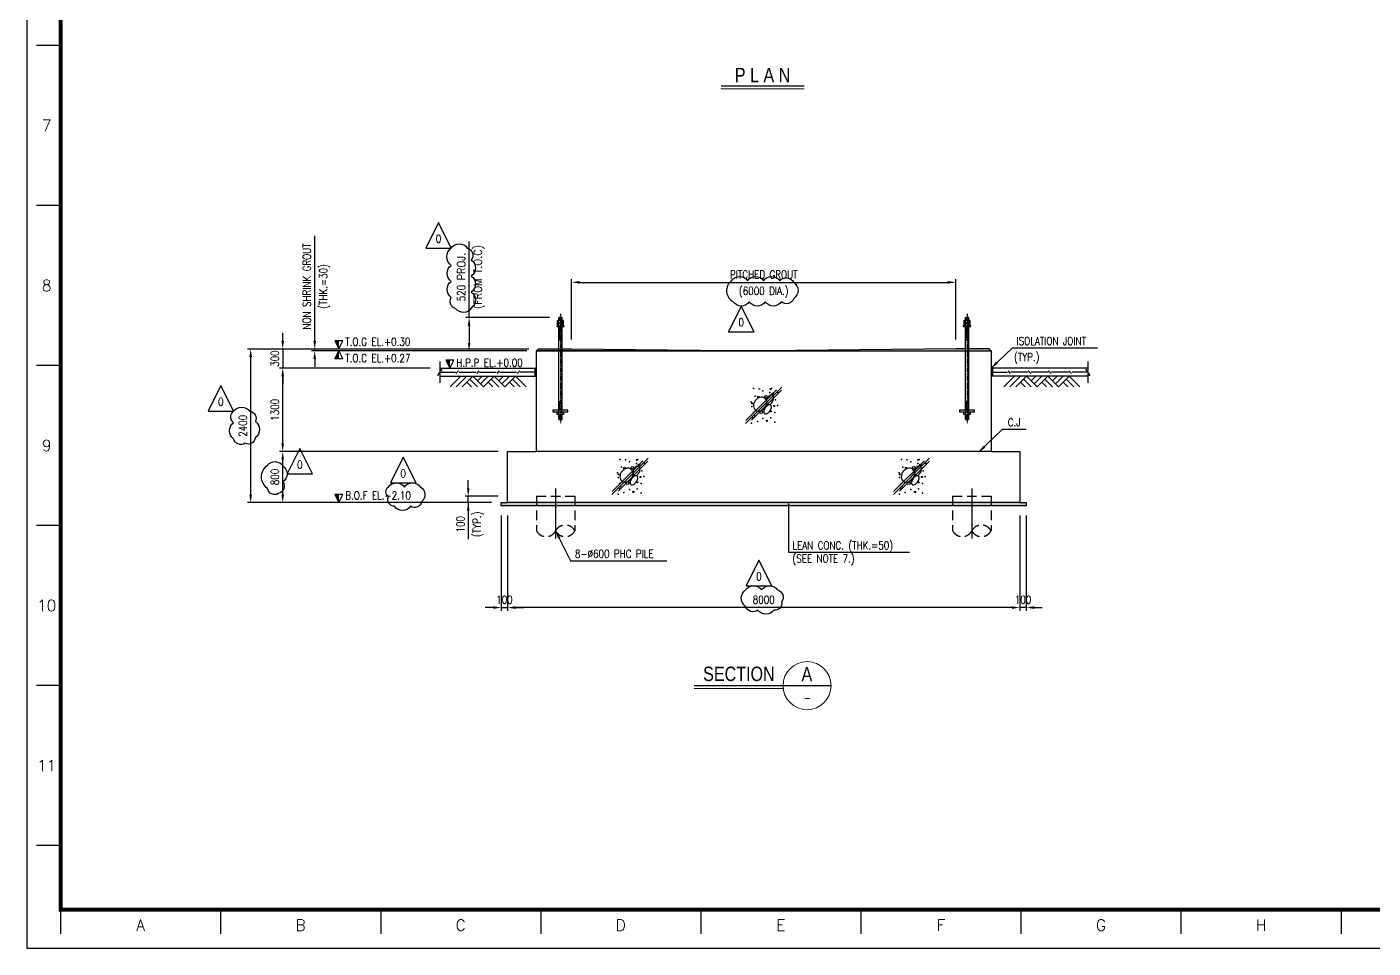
# Model space of a CAD drawing. Extents: x 56360 to 98410, y 15090 to 44790.
# Drawn here: x 56360 to 77385, y 15090 to 29479 of the extents above; entities that cross this region are included whole.
import ezdxf
from ezdxf.enums import TextEntityAlignment as Align

# ---------------------------------------------------------------- set-up
doc = ezdxf.new("R2010")
doc.units = 0
doc.header["$LTSCALE"] = 50
doc.linetypes.add('CENTER', pattern=[2, 1.25, -0.25, 0.25, -0.25])
doc.linetypes.add('HID2', pattern=[4.5, 3, -1.5])
doc.layers.get('Defpoints').update_dxf_attribs({"color": 4})
for name, color, linetype in [('Anchor Bolt', 7, 'Continuous'), ('BORDER', 7, 'Continuous'), ('CLOUD', 3, 'Continuous'), ('Concrete', 2, 'Continuous'), ('Dim', 1, 'Continuous'), ('Hatch', 1, 'Continuous'), ('Pile', 1, 'Continuous'), ('Symbol', 1, 'Continuous'), ('Text', 2, 'Continuous')]:
    doc.layers.add(name, color=color, linetype=linetype)
doc.layers.add('Title', color=3, linetype='Continuous', lineweight=20)
doc.styles.add('Arial', font='arial.ttf', dxfattribs={"width": 0.8})
doc.styles.add('ROMANS', font='romans.shx', dxfattribs={"width": 0.8, "bigfont": 'ghs.shx'})
doc.styles.add('SIMPLEX', font='SIMPLEX8.SHX')
doc.linetypes.add('Key Plan-A2$0$Ref For Drainage$0$ZIGZAG', pattern='A,0.0001,-0.2,[131,ltypeshp.shx,S=0.2,R=0,X=-0.2,Y=0],-0.4,[131,ltypeshp.shx,S=0.2,R=180,X=0.2,Y=0],-0.2', length=0.8001)
doc.dimstyles.new('DIM_50', dxfattribs={"dimscale": 50, "dimtxt": 2.5, "dimasz": 2.5, "dimexe": 1, "dimexo": 3, "dimgap": 1.2, "dimtad": 1, "dimdec": 0, "dimdsep": 46, "dimtxsty": 'ROMANS', "dimcen": 0.09, "dimclrd": 1, "dimclre": 1, "dimclrt": 2, "dimadec": 0, "dimazin": 0, "dimtfac": 1, "dimtdec": 0, "dimtix": 1, "dimtmove": 2, "dimatfit": 3, "dimfxl": 1, "dimtolj": 1, "dimtzin": 0, "dimarcsym": 0})
pattern_1 = [(37.5, (55883.227, 28460.57), (-1.8898, 57.80471), [0, -45.6, 0, -51, 0, -48.75]), (7.5, (55883.23, 28460.57), (53.0933, 84.6644), [0, -24.6, 0, -41.1, 0, -15.75]), (327.5, (55846.327, 28460.57), (93.42426, 0.16977), [0, -15, 0, -54, 0, -70.5]), (317.5, (55846.33, 28460.57), (90.1838, 26.33027), [0, -7.5, 0, -35.4, 0, -40.5])]

# ---------------------------------------------------------------- blocks, each defined once
blk = doc.blocks.new('Border_230703')
at = {"layer": 'BORDER'}
for p, q in [((210, 5640), (60, 5640)), ((210, 4640), (60, 4640)), ((210, 3640), (60, 3640)), ((210, 2640), (60, 2640)), ((210, 1640), (60, 1640)), ((210, 640), (60, 640)), ((210, 240), (210, 90)), ((1210, 240), (1210, 90)), ((2210, 240), (2210, 90)), ((3210, 240), (3210, 90)), ((4210, 240), (4210, 90)), ((5210, 240), (5210, 90)), ((6210, 240), (6210, 90)), ((7210, 240), (7210, 90)), ((8210, 240), (8210, 90))]:
    blk.add_line(p, q, dxfattribs=at)
blk.add_lwpolyline([(0, 0), (16820, 0), (16820, 11880), (0, 11880)], close=True, dxfattribs=at)
at = {"layer": 'BORDER', "color": 30, "const_width": 25}
blk.add_lwpolyline([(16610, 240), (210, 240), (210, 11640), (16610, 11640)], close=True, dxfattribs=at)
at = {"layer": 'BORDER', "style": 'SIMPLEX'}
for s, p in [('7', (123.3, 5140)), ('8', (123.3, 4140)), ('9', (123.3, 3140)), ('10', (123.3, 2140)), ('11', (123.3, 1140)), ('A', (710, 143.4)), ('B', (1710, 143.4)), ('C', (2710, 143.4)), ('D', (3710, 143.4)), ('E', (4710, 143.4)), ('F', (5710, 143.4)), ('G', (6710, 143.4)), ('H', (7710, 143.4))]:
    blk.add_text(s, height=70, dxfattribs=at).set_placement(p, align=Align.MIDDLE)
blk = doc.blocks.new('EL')
at = {"layer": 'Text'}
blk.add_lwpolyline([(0, 0), (150, 300), (-150, 300)], close=True, dxfattribs=at)
blk.add_solid([(0, 0), (0, 300), (-150, 300)], dxfattribs=at)
blk = doc.blocks.new('CONCRETE')
at = {"layer": 'Symbol', "color": 1}
for p, q in [((189, 189), (-189, -189)), ((134, 162), (-186, -158)), ((186, 158), (-126, -155))]:
    blk.add_line(p, q, dxfattribs=at)
for points in [[(12, -25, 0.078972), (26, 2, 0.088155), (31, 30, 0.105267), (24, 57, 0.121677), (9, 75, 0.121677), (-13, 84, 0.105267), (-40, 82, 0.088155), (-65, 70, 0.078972), (-88, 48, 0.078972), (-102, 21, 0.088155), (-106, -7, 0.105267), (-100, -34, 0.121677), (-85, -52, 0.121677), (-63, -61, 0.105267), (-36, -59, 0.088155), (-10, -47, 0.078972)], [(64, -60, 0.056299), (75, -41, 0.070055), (80, -24, 0.106074), (79, -8, 0.162241), (73, 1, 0.162241), (62, 5, 0.106074), (46, 1, 0.070055), (31, -8, 0.056299), (16, -24, 0.056299), (5, -43, 0.070055), (0, -60, 0.106074), (1, -76, 0.162241), (7, -85, 0.162241), (17, -89, 0.106074), (34, -86, 0.070055), (49, -76, 0.056299)], [(96, 44, 0.062309), (102, 64, 0.075515), (102, 82, 0.107069), (96, 97, 0.149536), (87, 105, 0.149536), (75, 107, 0.107069), (60, 100, 0.075515), (47, 88, 0.062309), (36, 70, 0.062309), (30, 49, 0.075515), (30, 32, 0.107069), (36, 16, 0.149536), (45, 8, 0.149536), (57, 7, 0.107069), (72, 13, 0.075515), (85, 26, 0.062309)]]:
    blk.add_lwpolyline(points, format="xyb", close=True, dxfattribs=at)
for centre, radius in [((-47, 171), 2.99), ((70, 170), 5.39), ((-120, 20), 4.94), ((-58, 87), 8.61), ((24, 88), 12.9), ((93, 120), 7.63), ((-110, -131), 2.99), ((-27, -71), 13.4), ((74, -63), 5.49), ((109, -7), 5.98), ((35, -162), 7.19)]:
    blk.add_circle(centre, radius, dxfattribs=at)
for p in [(-105, 174), (-8, 149), (81, 174), (-130, 36), (-89, 94), (65, 132), (123, 57), (148, 134), (-124, -14), (-107, -76), (-94, -113), (-8, -139), (74, -131), (116, -76), (144, -2), (-126, -185), (-65, -168), (115, -176)]:
    blk.add_point(p, dxfattribs=at)
blk = doc.blocks.new('SYMBOL6')
at = {"layer": 'Symbol', "color": 1}
for p, q in [((-20.44, -3.33), (-17.1, 0)), ((-18.55, -3.33), (-15.22, 0)), ((-16.67, -3.33), (-13.33, 0)), ((-10, -3.33), (-13.33, 0)), ((-11.89, -1.45), (-10.44, 0)), ((-10.94, -2.39), (-8.55, 0)), ((-10, -3.33), (-6.67, 0)), ((-3.33, -3.33), (-6.67, 0)), ((-5.22, -1.45), (-3.77, 0)), ((-4.28, -2.39), (-1.89, 0)), ((-3.33, -3.33), (0, 0)), ((3.33, -3.33), (0, 0)), ((-13.77, -3.33), (-15.22, -1.89)), ((-11.89, -3.33), (-14.28, -0.94)), ((-7.1, -3.33), (-8.55, -1.89)), ((-5.22, -3.33), (-7.61, -0.94)), ((-0.44, -3.33), (-1.89, -1.89)), ((1.45, -3.33), (-0.94, -0.94))]:
    blk.add_line(p, q, dxfattribs=at)
blk = doc.blocks.new('SYMBOL5')
at = {"layer": 'Symbol'}
h = blk.add_hatch(color=1, dxfattribs=at)
h.dxf.hatch_style = 1
h.paths.add_polyline_path([(0, 0), (-0.5, 0), (-0.5, -0.5), (0, -0.5)])
h = blk.add_hatch(dxfattribs=at)
h.set_pattern_fill('ANSI31', color=1, scale=0.075)
h.set_pattern_definition([(45, (-103.06293, -168.0509), (-0.1683798, 0.1683798), [])])
h.paths.add_polyline_path([(0, -0.5), (-0.5, -0.5), (-0.5, -2.5), (0, -2.5)])
at = {"layer": 'Symbol', "color": 2}
for p, q in [((-30.21, 0), (0, 0)), ((-30.21, -2.5), (0, -2.5))]:
    blk.add_line(p, q, dxfattribs=at)
at = {"layer": 'Symbol', "color": 1}
for p, q in [((-0.5, 0), (-0.5, -2.5)), ((-0.5, -0.5), (0, -0.5))]:
    blk.add_line(p, q, dxfattribs=at)
at = {"layer": 'Symbol', "color": 7}
for p, q in [((-30.21, -1.25), (-25.31, -1.25)), ((-24.35, -0.85), (-25.15, -1.65)), ((-24.18, -1.25), (-18.93, -1.25)), ((-17.97, -0.85), (-18.77, -1.65)), ((-17.81, -1.25), (-12.56, -1.25)), ((-11.6, -0.85), (-12.4, -1.65)), ((-11.43, -1.25), (-6.18, -1.25)), ((-5.22, -0.85), (-6.02, -1.65)), ((-0.5, -1.25), (-5.06, -1.25))]:
    blk.add_line(p, q, dxfattribs=at)
at = {"layer": 'Symbol', "color": 1}
blk.add_lwpolyline([(-30.21, 2.14), (-30.21, -0.84, 0.680662), (-30.1, -0.88), (-29.51, -0.25), (-30.91, -2.25), (-30.32, -1.62, -0.680662), (-30.21, -1.66), (-30.21, -4.6)], format="xyb", dxfattribs=at)
blk = doc.blocks.new('*D18')
at = {"layer": 'Defpoints', "color": 0, "transparency": 16777216}
for p in [(59855, 24448), (64348, 24448), (63768, 22048)]:
    blk.add_point(p, dxfattribs=at)
at = {"layer": 'Dim', "color": 1, "lineweight": -2, "transparency": 16777216}
for p, q in [((64198, 24448), (59805, 24448)), ((59855, 22173), (59855, 24323)), ((63618, 22048), (59805, 22048))]:
    blk.add_line(p, q, dxfattribs=at)
at = {"layer": 'Dim', "color": 1, "transparency": 16777216}
for points in [[(59834, 24323), (59875, 24323), (59855, 24448)], [(59834, 22173), (59875, 22173), (59855, 22048)]]:
    blk.add_solid(points, dxfattribs=at)
at = {"layer": 'Dim', "color": 2, "transparency": 16777216, "insert": (59732, 23248), "char_height": 125, "attachment_point": 5, "rotation": 90, "style": 'ROMANS'}
blk.add_mtext('\\A1;2400', dxfattribs=at)
blk = doc.blocks.new('*D19')
at = {"layer": 'Defpoints', "color": 0, "transparency": 16777216}
for p in [(60355, 22848), (63868, 22848), (63768, 22048)]:
    blk.add_point(p, dxfattribs=at)
at = {"layer": 'Dim', "color": 1, "lineweight": -2, "transparency": 16777216}
for p, q in [((63718, 22848), (60305, 22848)), ((60355, 22173), (60355, 22723)), ((63618, 22048), (60305, 22048))]:
    blk.add_line(p, q, dxfattribs=at)
at = {"layer": 'Dim', "color": 1, "transparency": 16777216}
for points in [[(60334, 22723), (60375, 22723), (60355, 22848)], [(60334, 22173), (60375, 22173), (60355, 22048)]]:
    blk.add_solid(points, dxfattribs=at)
at = {"layer": 'Dim', "color": 2, "transparency": 16777216, "insert": (60232, 22448), "char_height": 125, "attachment_point": 5, "rotation": 90, "style": 'ROMANS'}
blk.add_mtext('\\A1;800', dxfattribs=at)
blk = doc.blocks.new('*D20')
at = {"layer": 'Defpoints', "color": 0, "transparency": 16777216}
for p in [(64348, 24448), (60355, 24148), (62808, 24148)]:
    blk.add_point(p, dxfattribs=at)
at = {"layer": 'Dim', "color": 1, "lineweight": -2, "transparency": 16777216}
for p, q in [((60355, 24573), (60355, 24698)), ((64198, 24448), (60305, 24448)), ((60355, 24448), (60355, 24148)), ((62658, 24148), (60305, 24148)), ((60355, 24023), (60355, 23898))]:
    blk.add_line(p, q, dxfattribs=at)
at = {"layer": 'Dim', "color": 1, "transparency": 16777216}
for points in [[(60334, 24573), (60375, 24573), (60355, 24448)], [(60334, 24023), (60375, 24023), (60355, 24148)]]:
    blk.add_solid(points, dxfattribs=at)
at = {"layer": 'Dim', "color": 2, "transparency": 16777216, "insert": (60232, 24298), "char_height": 125, "attachment_point": 5, "rotation": 90, "style": 'ROMANS'}
blk.add_mtext('\\A1;300', dxfattribs=at)
blk = doc.blocks.new('*D21')
at = {"layer": 'Defpoints', "color": 0, "transparency": 16777216}
for p in [(60855, 24418), (64318, 24418), (64348, 24448)]:
    blk.add_point(p, dxfattribs=at)
at = {"layer": 'Dim', "color": 1, "lineweight": -2, "transparency": 16777216}
for p, q in [((60855, 24573), (60855, 24698)), ((64198, 24448), (60805, 24448)), ((64168, 24418), (60805, 24418)), ((60855, 24448), (60855, 24418)), ((60855, 24293), (60855, 24168))]:
    blk.add_line(p, q, dxfattribs=at)
at = {"layer": 'Dim', "color": 1, "transparency": 16777216}
for points in [[(60834, 24573), (60875, 24573), (60855, 24448)], [(60834, 24293), (60875, 24293), (60855, 24418)]]:
    blk.add_solid(points, dxfattribs=at)
at = {"layer": 'Dim', "color": 2, "transparency": 16777216, "char_height": 125, "attachment_point": 5, "rotation": 90, "style": 'ROMANS'}
for s, insert in [('\\A1;NON SHRINK GROUT', (60732, 25425)), ('\\A1;(THK.=30)', (61010, 25425))]:
    blk.add_mtext(s, dxfattribs=dict(at, insert=insert))
blk = doc.blocks.new('*D22')
at = {"layer": 'Defpoints', "color": 0, "transparency": 16777216}
for p in [(63253, 22148), (63868, 22148), (63768, 22048)]:
    blk.add_point(p, dxfattribs=at)
at = {"layer": 'Dim', "color": 1, "lineweight": -2, "transparency": 16777216}
for p, q in [((63253, 22273), (63253, 22398)), ((63718, 22148), (63203, 22148)), ((63253, 22048), (63253, 22148)), ((63618, 22048), (63203, 22048)), ((63253, 21923), (63253, 21798))]:
    blk.add_line(p, q, dxfattribs=at)
at = {"layer": 'Dim', "color": 1, "transparency": 16777216}
for points in [[(63232, 22273), (63273, 22273), (63253, 22148)], [(63232, 21923), (63273, 21923), (63253, 22048)]]:
    blk.add_solid(points, dxfattribs=at)
at = {"layer": 'Dim', "color": 2, "transparency": 16777216, "char_height": 125, "attachment_point": 5, "rotation": 90, "style": 'ROMANS'}
for s, insert in [('\\A1;(TYP.)', (63408, 21710)), ('\\A1;100', (63130, 21710))]:
    blk.add_mtext(s, dxfattribs=dict(at, insert=insert))
blk = doc.blocks.new('*D23')
at = {"layer": 'Defpoints', "color": 0, "transparency": 16777216}
for p in [(63868, 21998), (71868, 21998), (63868, 20409)]:
    blk.add_point(p, dxfattribs=at)
at = {"layer": 'Dim', "color": 1, "lineweight": -2, "transparency": 16777216}
for p, q in [((63868, 21848), (63868, 20359)), ((71868, 21848), (71868, 20359)), ((71743, 20409), (63993, 20409))]:
    blk.add_line(p, q, dxfattribs=at)
at = {"layer": 'Dim', "color": 1, "transparency": 16777216}
for points in [[(63993, 20430), (63993, 20388), (63868, 20409)], [(71743, 20430), (71743, 20388), (71868, 20409)]]:
    blk.add_solid(points, dxfattribs=at)
at = {"layer": 'Dim', "color": 2, "transparency": 16777216, "insert": (67868, 20532), "char_height": 125, "attachment_point": 5, "style": 'ROMANS'}
blk.add_mtext('\\A1;8000', dxfattribs=at)
blk = doc.blocks.new('*D24')
at = {"layer": 'Defpoints', "color": 0, "transparency": 16777216}
for p in [(63768, 21998), (63868, 21998), (63868, 20409)]:
    blk.add_point(p, dxfattribs=at)
at = {"layer": 'Dim', "color": 1, "lineweight": -2, "transparency": 16777216}
for p, q in [((63768, 21848), (63768, 20359)), ((63868, 21848), (63868, 20359)), ((63643, 20409), (63518, 20409)), ((63768, 20409), (63868, 20409)), ((63993, 20409), (64118, 20409))]:
    blk.add_line(p, q, dxfattribs=at)
at = {"layer": 'Dim', "color": 1, "transparency": 16777216}
for points in [[(63643, 20430), (63643, 20388), (63768, 20409)], [(63993, 20430), (63993, 20388), (63868, 20409)]]:
    blk.add_solid(points, dxfattribs=at)
at = {"layer": 'Dim', "color": 2, "transparency": 16777216, "insert": (63818, 20532), "char_height": 125, "attachment_point": 5, "style": 'ROMANS'}
blk.add_mtext('\\A1;100', dxfattribs=at)
blk = doc.blocks.new('*D25')
at = {"layer": 'Defpoints', "color": 0, "transparency": 16777216}
for p in [(71868, 21998), (71968, 21998), (71868, 20409)]:
    blk.add_point(p, dxfattribs=at)
at = {"layer": 'Dim', "color": 1, "lineweight": -2, "transparency": 16777216}
for p, q in [((71868, 21848), (71868, 20359)), ((71968, 21848), (71968, 20359)), ((71743, 20409), (71618, 20409)), ((71968, 20409), (71868, 20409)), ((72093, 20409), (72218, 20409))]:
    blk.add_line(p, q, dxfattribs=at)
at = {"layer": 'Dim', "color": 1, "transparency": 16777216}
for points in [[(71743, 20430), (71743, 20388), (71868, 20409)], [(72093, 20430), (72093, 20388), (71968, 20409)]]:
    blk.add_solid(points, dxfattribs=at)
at = {"layer": 'Dim', "color": 2, "transparency": 16777216, "insert": (71918, 20532), "char_height": 125, "attachment_point": 5, "style": 'ROMANS'}
blk.add_mtext('\\A1;100', dxfattribs=at)
blk = doc.blocks.new('Bolt_M56_Ss')
at = {"layer": 'Anchor Bolt', "color": 1, "linetype": 'CENTER', "ltscale": 0.2}
blk.add_line((0, 0), (0, -1707), dxfattribs=at)
at = {"layer": 'Anchor Bolt'}
for p, q in [((-21, -58), (-28, -63)), ((-28, -63), (-28, -1644)), ((28, -63), (-28, -63)), ((21, -58), (-21, -58)), ((-21, -58), (-21, -105)), ((-21, -195), (-21, -408)), ((21, -105), (21, -58)), ((21, -58), (28, -63)), ((21, -408), (21, -195)), ((28, -1644), (28, -63)), ((28, -408), (-28, -408)), ((-28, -1368), (28, -1368)), ((-21, -1368), (-21, -1504)), ((21, -1504), (21, -1368)), ((-28, -1644), (-21, -1648)), ((28, -1644), (-28, -1644)), ((-21, -1574), (-21, -1648)), ((-21, -1648), (21, -1648)), ((21, -1648), (21, -1574)), ((28, -1644), (21, -1648))]:
    blk.add_line(p, q, dxfattribs=at)
for points in [[(-58, -195), (58, -195), (58, -189), (-58, -189)], [(-49, -108), (-49, -144), (-42, -147), (42, -147), (49, -144), (49, -108), (42, -105), (-42, -105)], [(-49, -150), (-49, -189), (49, -189), (49, -150), (42, -147), (-42, -147)], [(-117, -1532), (117, -1532), (117, -1504), (-117, -1504)], [(-49, -1570), (-49, -1532), (49, -1532), (49, -1570), (42, -1574), (-42, -1574)]]:
    blk.add_lwpolyline(points, close=True, dxfattribs=at)
blk = doc.blocks.new('*D39')
at = {"layer": 'Defpoints', "color": 0, "transparency": 16777216}
for p in [(70868, 25489), (64868, 24448), (70868, 24448)]:
    blk.add_point(p, dxfattribs=at)
at = {"layer": 'Dim', "color": 1, "lineweight": -2, "transparency": 16777216}
for p, q in [((64868, 24598), (64868, 25539)), ((64993, 25489), (70743, 25489)), ((70868, 24598), (70868, 25539))]:
    blk.add_line(p, q, dxfattribs=at)
at = {"layer": 'Dim', "color": 1, "transparency": 16777216}
for points in [[(64993, 25510), (64993, 25469), (64868, 25489)], [(70743, 25510), (70743, 25469), (70868, 25489)]]:
    blk.add_solid(points, dxfattribs=at)
at = {"layer": 'Dim', "color": 2, "transparency": 16777216, "char_height": 125, "attachment_point": 5, "style": 'ROMANS'}
for s, insert in [('\\A1;PITCHED GROUT', (67868, 25612)), ('\\A1;(6000 DIA.)', (67868, 25334))]:
    blk.add_mtext(s, dxfattribs=dict(at, insert=insert))
blk = doc.blocks.new('*D40')
at = {"layer": 'Defpoints', "color": 0, "transparency": 16777216}
for p in [(64672, 24938), (63266, 24418), (64318, 24418)]:
    blk.add_point(p, dxfattribs=at)
at = {"layer": 'Dim', "color": 1, "lineweight": -2, "transparency": 16777216}
for p, q in [((64522, 24938), (63216, 24938)), ((63266, 24813), (63266, 24543)), ((64168, 24418), (63216, 24418))]:
    blk.add_line(p, q, dxfattribs=at)
at = {"layer": 'Dim', "color": 1, "transparency": 16777216}
for points in [[(63245, 24813), (63287, 24813), (63266, 24938)], [(63245, 24543), (63287, 24543), (63266, 24418)]]:
    blk.add_solid(points, dxfattribs=at)
at = {"layer": 'Dim', "color": 2, "transparency": 16777216, "char_height": 125, "attachment_point": 5, "rotation": 90, "style": 'ROMANS'}
for s, insert in [('\\A1;520 {\\A0;\\W0.9;PROJ.', (63144, 25572)), ('\\A1;{\\A0;\\W0.9;(FROM T.O.C)}}', (63422, 25572))]:
    blk.add_mtext(s, dxfattribs=dict(at, insert=insert))
blk = doc.blocks.new('*D41')
at = {"layer": 'Defpoints', "color": 0, "transparency": 16777216}
for p in [(60355, 24148), (62808, 24148), (63868, 22848)]:
    blk.add_point(p, dxfattribs=at)
at = {"layer": 'Dim', "color": 1, "lineweight": -2, "transparency": 16777216}
for p, q in [((62658, 24148), (60305, 24148)), ((60355, 22973), (60355, 24023)), ((63718, 22848), (60305, 22848))]:
    blk.add_line(p, q, dxfattribs=at)
at = {"layer": 'Dim', "color": 1, "transparency": 16777216}
for points in [[(60334, 24023), (60375, 24023), (60355, 24148)], [(60334, 22973), (60375, 22973), (60355, 22848)]]:
    blk.add_solid(points, dxfattribs=at)
at = {"layer": 'Dim', "color": 2, "transparency": 16777216, "insert": (60232, 23498), "char_height": 125, "attachment_point": 5, "rotation": 90, "style": 'ROMANS'}
blk.add_mtext('\\A1;1300', dxfattribs=at)
blk = doc.blocks.new('A$C5A7225FB')
at = {"layer": 'Pile', "color": 8, "linetype": 'HID2'}
for p, q in [((-300, 0), (300, 0)), ((-300, 0), (-300, -540)), ((300, 0), (300, -540))]:
    blk.add_line(p, q, dxfattribs=at)
at = {"layer": 'Pile', "ltscale": 3}
blk.add_line((0, 120), (0, -660), dxfattribs=at)
at = {"layer": 'Pile', "color": 8, "linetype": 'HID2'}
for centre, start, end in [((-150, -460), 208.0725, 331.9275), ((150, -620), 28.0725, 151.9275), ((150, -460), 208.0725, 331.9275)]:
    blk.add_arc(centre, 170, start, end, dxfattribs=at)
blk = doc.blocks.new('*U47')
at = {"layer": 'Pile'}
blk.add_blockref('A$C5A7225FB', (0, 270), dxfattribs=at)
blk = doc.blocks.new('*U48')
at = {"color": 0, "linetype": 'ByBlock', "lineweight": -2, "transparency": 16777216}
for p in [(0, 0), (6500, 0)]:
    blk.add_blockref('*U47', p, dxfattribs=at)
blk = doc.blocks.new('A$C35D76042')
at = {"layer": 'CLOUD'}
blk.add_lwpolyline([(0, 0), (-200, -400), (200, -400), (0, 0)], dxfattribs=at)
at = {"layer": 'CLOUD', "style": 'ROMANS', "width": 0.8}
blk.add_text('0', height=125, dxfattribs=at).set_placement((0, -316), align=Align.CENTER)

msp = doc.modelspace()

# ---------------------------------------------------------------- hatches: boundary and pattern name
at = {"layer": 'Hatch'}
h = msp.add_hatch(dxfattribs=at)
h.set_pattern_fill('AR-SAND', color=1, scale=30, style=0)
h.set_pattern_definition(pattern_1)
h.paths.add_polyline_path([(64867.9, 24448.1), (64347.9, 24448.1), (64317.9, 24418.1), (67867.9, 24418.1)])
h = msp.add_hatch(dxfattribs=at)
h.set_pattern_fill('AR-SAND', color=1, scale=30, style=0)
h.set_pattern_definition(pattern_1)
h.paths.add_polyline_path([(70867.9, 24448.1), (71387.9, 24448.1), (71417.9, 24418.1), (67867.9, 24418.1)])
h = msp.add_hatch(dxfattribs=at)
h.set_pattern_fill('AR-CONC', color=1, scale=30, style=0)
h.set_pattern_definition([(50, (57876.58, 20105.87), (215.178, -18.8256), [22.5, -247.5]), (355, (57876.58, 20105.87), (-41.6254, 225.6576), [18, -198]), (100.4514, (57894.5, 20104.3), (173.5527, 206.832), [19.122, -210.3426]), (46.1842, (57876.58, 20165.87), (320.1724, -49.656), [33.75, -371.25]), (96.6356, (57903.26, 20161.74), (280.3986, 292.2356), [28.683, -315.514]), (351.1842, (57876.58, 20165.87), (280.3986, 292.2356), [27, -297]), (21, (57906.58, 20150.87), (179.0721, -120.7857), [22.5, -247.5]), (326, (57906.58, 20150.87), (72.9946, 217.545), [18, -198]), (71.4514, (57921.5, 20140.8), (252.0667, 96.7593), [19.122, -210.3426]), (37.5, (57876.58, 20105.87), (3.64796, 99.86816), [0, -195.6, 0, -201, 0, -198.75]), (7.5, (57876.58, 20105.87), (78.9209, 118.3235), [0, -114.6, 0, -191.1, 0, -75.75]), (327.5, (57809.68, 20105.87), (160.14673, -6.76646), [0, -75, 0, -234, 0, -310.5]), (317.5, (57779.68, 20105.87), (174.9559, 30.0315), [0, -97.5, 0, -155.4, 0, -220.5])])
h.paths.add_polyline_path([(71967.9, 21998.1), (71967.9, 22048.1), (63767.9, 22048.1), (63767.9, 21998.1)])

# ---------------------------------------------------------------- linework, layer by layer
msp.add_lwpolyline([(71867.9, 22048.1), (71967.9, 22048.1), (71967.9, 21998.1), (63767.9, 21998.1), (63767.9, 22048.1), (63867.9, 22048.1)])
at = {"layer": 'CLOUD'}
for points in [[(62988.4, 26025, -0.5205671), (63238.4, 26025, -0.5205671), (63300.9, 25837.5, -0.5205671), (63300.9, 25587.5, -0.5205671), (63300.9, 25337.5, -0.5205671), (63300.9, 25087.5, -0.5205671), (63061.2, 25077.2, -0.5205671), (62988.4, 25254.3, -0.5205671), (62988.4, 25504.3, -0.5205671), (62988.4, 25754.3, -0.5205671)], [(67366.8, 25515.2, -0.5205671), (67616.8, 25515.2, -0.5205671), (67866.8, 25515.2, -0.5205671), (68116.8, 25515.2, -0.5205671), (68338.7, 25487.1, -0.5205671), (68338.7, 25237.1, -0.5205671), (68142.1, 25183.7, -0.5205671), (67892.1, 25183.7, -0.5205671), (67642.1, 25183.7, -0.5205671), (67392.1, 25183.7, -0.5205671)], [(59588.9, 23475.5, -0.5205671), (59838.9, 23475.5, -0.5205671), (59927.5, 23314.1, -0.5205671), (59927.5, 23064.1, -0.5205671), (59767, 22974.6, -0.5205671), (59588.9, 23046.5, -0.5205671), (59588.9, 23296.5, -0.5205671)], [(60119.2, 22632.4, -0.5205671), (60357.8, 22620.9, -0.5205671), (60357.8, 22370.9, -0.5205671), (60290.2, 22188.5, -0.5205671), (60119.2, 22267.5, -0.5205671)], [(62005, 22291.6, -0.5205671), (62255, 22291.6, -0.5205671), (62505, 22291.6, -0.5205671), (62527.6, 22064.3, -0.5205671), (62351.2, 21990.7, -0.5205671), (62101.2, 21990.7, -0.5205671), (62005, 22144.4, -0.5205671)], [(67584.7, 20685, -0.5205671), (67834.7, 20685, -0.5205671), (68084.7, 20685, -0.5205671), (68147.8, 20498, -0.5205671), (68026.2, 20369.7, -0.5205671), (67776.2, 20369.7, -0.5205671), (67584.7, 20428.2, -0.5205671)]]:
    msp.add_lwpolyline(points, format="xyb", close=True, dxfattribs=at)
at = {"layer": 'Concrete'}
for points in [[(71417.9, 24418.1), (71417.9, 22848.1), (71867.9, 22848.1), (71867.9, 22048.1), (63867.9, 22048.1), (63867.9, 22848.1), (64317.9, 22848.1), (64317.9, 24418.1)], [(67867.9, 24418.1), (64317.9, 24418.1), (64347.9, 24448.1), (64867.9, 24448.1)], [(67867.9, 24418.1), (71417.9, 24418.1), (71387.9, 24448.1), (70867.9, 24448.1)]]:
    msp.add_lwpolyline(points, close=True, dxfattribs=at)
at = {"layer": 'Dim'}
for points in [[(60854.5, 24698.1), (60854.5, 26213.3)], [(63266.3, 24938.1), (63266.3, 26127.2)]]:
    msp.add_lwpolyline(points, dxfattribs=at)
at = {"layer": 'Dim', "elevation": 0}
msp.add_lwpolyline([(63252.6, 22048.1), (63252.6, 21475.2)], dxfattribs=at)
at = {"layer": 'Symbol', "linetype": 'Key Plan-A2$0$Ref For Drainage$0$ZIGZAG', "ltscale": 3}
msp.add_line((71417.9, 22848.1), (64317.9, 22848.1), dxfattribs=at)
at = {"layer": 'Title'}
for p, q in [((67199.9, 28511.5), (68499.9, 28511.5)), ((66780.5, 19144), (68172, 19144))]:
    msp.add_line(p, q, dxfattribs=at)
at = {"layer": 'Title', "const_width": 20}
for points in [[(67199.9, 28556.5), (68499.9, 28556.5)], [(66780.5, 19189), (68919.3, 19189)]]:
    msp.add_lwpolyline(points, dxfattribs=at)
at = {"layer": 'Title'}
msp.add_circle((68544.3, 19189), 375, dxfattribs=at)

# ---------------------------------------------------------------- block references
at = {"xscale": 2.5, "yscale": 2.5, "zscale": 2.5}
msp.add_blockref('Border_230703', (56360, 15090), dxfattribs=at)
for name, p in [('Bolt_M56_Ss', (64692.9, 24996.4)), ('Bolt_M56_Ss', (71042.9, 24996.4)), ('*U48', (64617.9, 21878.1))]:
    msp.add_blockref(name, p)
at = {"layer": 'CLOUD'}
for p in [(62788.4, 26425), (67517.1, 25118.6), (59388.9, 23875.5), (60622.8, 22895.9), (62237.2, 22756.7), (67793.2, 21150)]:
    msp.add_blockref('A$C35D76042', p, dxfattribs=at)
at = {"layer": 'Concrete', "xscale": 0.4166666666665719, "yscale": 0.4166666666665719, "zscale": 0.4166666666665719}
for p in [(61233.8, 24448.1), (62967.7, 24148.1), (61233.8, 22048.1)]:
    msp.add_blockref('EL', p, dxfattribs=at)
at = {"layer": 'Concrete', "xscale": -0.4166666666665719, "yscale": 0.4166666666665719, "zscale": 0.4166666666665719, "rotation": 180}
msp.add_blockref('EL', (61233.8, 24418.1), dxfattribs=at)
at = {"layer": 'Symbol'}
for name, p, xscale, yscale, zscale in [('SYMBOL5', (64317.9, 24148.1), 50, 50, 50), ('SYMBOL5', (71417.9, 24148.1), -50, 50, 50), ('SYMBOL6', (63992.3, 24023.1), 50, 50, 50), ('SYMBOL6', (72640.2, 24023.1), 50, 50, 50), ('CONCRETE', (67867.9, 23568.8), 1.499999999990678, 1.499999999990678, 1.499999999990678), ('CONCRETE', (65781.1, 22459.7), 1.499999999990678, 1.499999999990678, 1.499999999990678), ('CONCRETE', (70175.8, 22459.7), 1.499999999990678, 1.499999999990678, 1.499999999990678)]:
    msp.add_blockref(name, p, dxfattribs=dict(at, xscale=xscale, yscale=yscale, zscale=zscale))

# ---------------------------------------------------------------- texts
at = {"layer": 'Text', "style": 'ROMANS', "width": 0.8}
for s, p in [('T.O.G EL.+0.30', (61332.6, 24498.1)), ('ISOLATION JOINT', (71816.1, 24509.8, -41.3)), ('(TYP.)', (71776.3, 24259.6, -41.3)), ('T.O.C EL.+0.27', (61332.6, 24243.1)), ('H.P.P EL.+0.00', (63066.5, 24171.7)), ('C.J', (71679.3, 23240.1, -41.3)), ('B.O.F EL.-2.10', (61332.6, 22098.1)), ('LEAN CONC. (THK.=50)', (68315.5, 21316.7, -41.3))]:
    msp.add_text(s, height=125, dxfattribs=at).set_placement(p)
msp.add_text('8-%%C600 PHC PILE', height=125, dxfattribs=at).set_placement((64919.1, 21249), align=Align.MIDDLE_LEFT)
msp.add_text('(SEE NOTE 7.)', height=125, rotation=0, dxfattribs=at).set_placement((68315.5, 21111.4, -41.3))
at = {"layer": 'Title', "width": 0.8}
for s, height, style, p in [('P L A N', 225, 'Arial', (67849.7, 28615)), ('SECTION', 225, 'Arial', (67480, 19261.2)), ('A', 225, 'Arial', (68541.4, 19256.6)), ('-', 125, 'ROMANS', (68547.5, 18932.5))]:
    msp.add_text(s, height=height, dxfattribs=dict(at, style=style)).set_placement(p, align=Align.CENTER)

# ---------------------------------------------------------------- dimensions: what is measured, and where the dimension line sits
at = {"layer": 'Dim'}
for base, p1, p2, angle, text, picture, middle in [((60854.5, 24418.1), (64347.9, 24448.1), (64317.9, 24418.1), 270, 'NON SHRINK GROUT\\X(THK.=<>)', '*D21', (60854.5, 25424.5)), ((63266.3, 24418.1), (64671.9, 24938.1), (64317.9, 24418.1), 270, '<> {\\A0;\\W0.9;PROJ.\\X{\\A0;\\W0.9;(FROM T.O.C)}}', '*D40', (63266.3, 25571.6)), ((63252.6, 22148.1), (63767.9, 22048.1), (63867.9, 22148.1), 90, '<>\\X(TYP.)', '*D22', (63252.6, 21710.1))]:
    dim = msp.add_linear_dim(base=base, p1=p1, p2=p2, angle=angle, text=text, dimstyle='DIM_50', dxfattribs=at)
    dim.commit()
    dim.dimension.update_dxf_attribs({"geometry": picture, "text_midpoint": middle, "dimtype": 160})
dim = msp.add_linear_dim(base=(70867.9, 25489.5), p1=(64867.9, 24448.1), p2=(70867.9, 24448.1), text='PITCHED GROUT\\X(<> DIA.)', dimstyle='DIM_50', dxfattribs=at)
dim.commit()
dim.dimension.update_dxf_attribs({"geometry": '*D39', "text_midpoint": (67867.9, 25489.5)})
for base, p1, p2, angle, picture, middle in [((60354.5, 24148.1), (64347.9, 24448.1), (62807.5, 24148.1), 270, '*D20', (60232, 24298.1)), ((59854.5, 24448.1), (63767.9, 22048.1), (64347.9, 24448.1), 90, '*D18', (59732, 23248.1)), ((60354.5, 24148.1), (63867.9, 22848.1), (62807.5, 24148.1), 90, '*D41', (60232, 23498.1)), ((60354.5, 22848.1), (63767.9, 22048.1), (63867.9, 22848.1), 90, '*D19', (60232, 22448.1)), ((63867.9, 20409), (71867.9, 21998.1), (63867.9, 21998.1), 180, '*D23', (67867.9, 20531.5)), ((71867.9, 20409), (71967.9, 21998.1), (71867.9, 21998.1), 180, '*D25', (71917.9, 20531.5))]:
    dim = msp.add_linear_dim(base=base, p1=p1, p2=p2, angle=angle, dimstyle='DIM_50', dxfattribs=at)
    dim.commit()
    dim.dimension.update_dxf_attribs({"geometry": picture, "text_midpoint": middle})
dim = msp.add_linear_dim(base=(63867.9, 20409), p1=(63767.9, 21998.1), p2=(63867.9, 21998.1), dimstyle='DIM_50', dxfattribs=at)
dim.commit()
dim.dimension.update_dxf_attribs({"geometry": '*D24', "text_midpoint": (63817.9, 20531.5)})

# ---------------------------------------------------------------- leaders
for points in [[(71417.9, 24148.1), (71755.4, 24465.8), (73082.6, 24465.8)], [(71223.9, 22834.2), (71594.8, 23196.1), (71964.7, 23196.1)], [(64617.9, 21608.1), (64849.2, 21136.6), (66355.2, 21136.6)]]:
    msp.add_leader(points, dimstyle='DIM_50', dxfattribs=at)
msp.add_leader([(68254.8, 22023.1), (68254.8, 21272.6), (70145.2, 21272.6)], dimstyle='DIM_50', override={"dimldrblk": 'DotSmall'}, dxfattribs=at)

doc.saveas('drawing.dxf')
